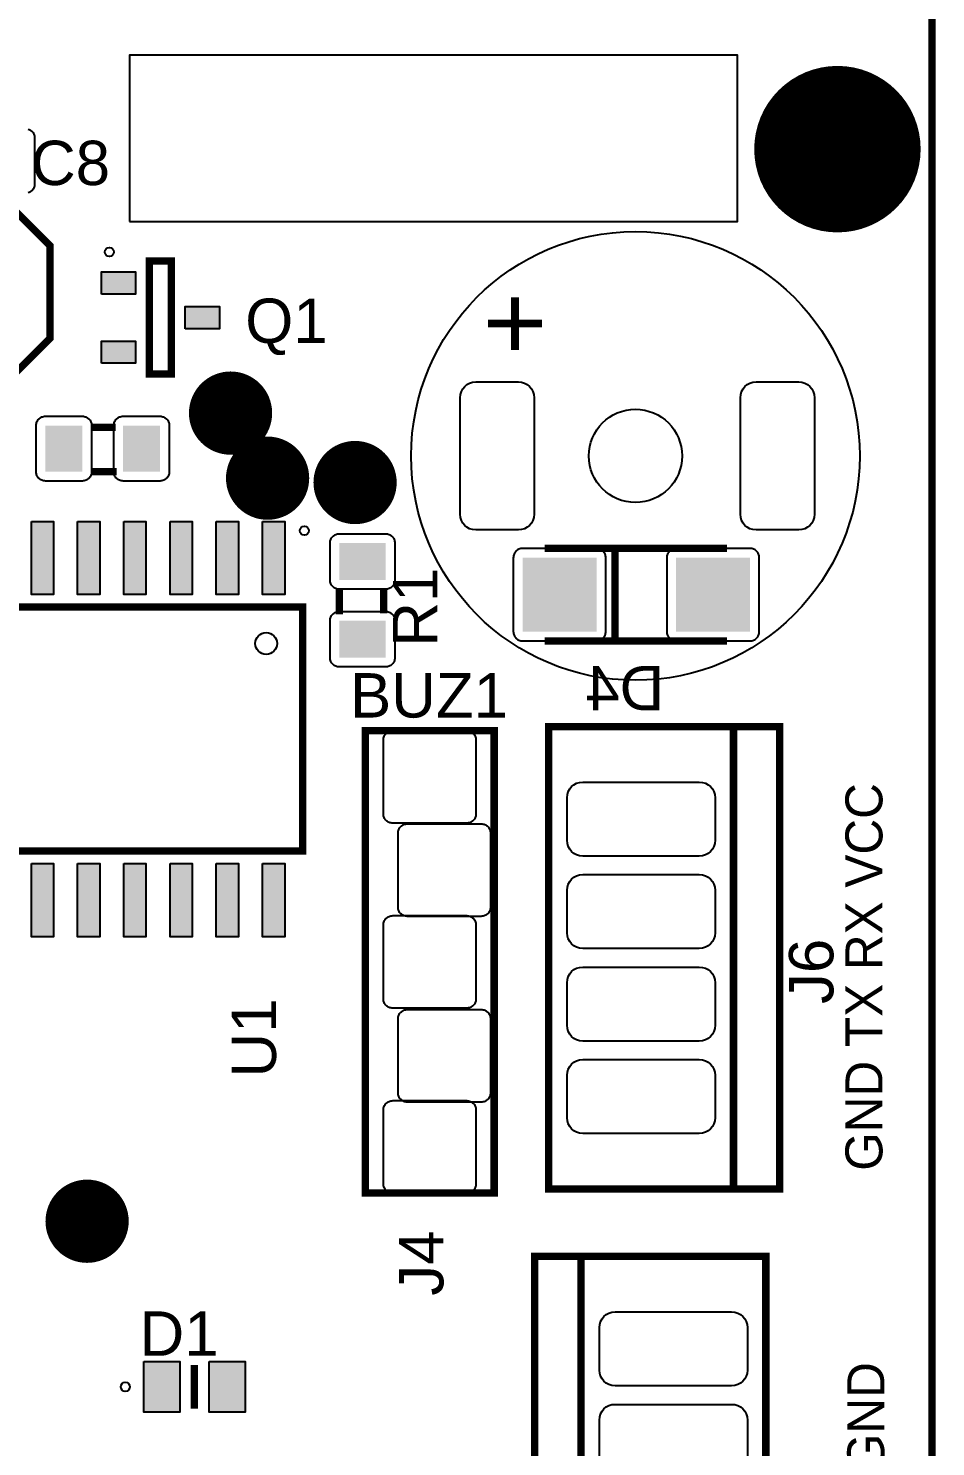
# Model space of a CAD drawing. Header units: inches. Extents: x -1.03 to 1.03, y -1.94 to 1.94.
# Drawn here: x 0.053 to 1.034, y -1.148 to 0.385 of the extents above; entities that cross this region are included whole.
import ezdxf

# ---------------------------------------------------------------- set-up
doc = ezdxf.new("R2010")
doc.units = ezdxf.units.IN
doc.layers.get('0').update_dxf_attribs({"linetype": 'CONTINUOUS'})

# ---------------------------------------------------------------- blocks, each defined once
blk = doc.blocks.new('RPAD')
blk.add_trace([(-0.5, -0.5), (-0.5, 0.5), (0.5, -0.5), (0.5, 0.5)])
blk = doc.blocks.new('EPAD')
at = {"const_width": 0.5}
blk.add_lwpolyline([(-0.25, 0, 1), (0.25, 0, 1)], format="xyb", close=True, dxfattribs=at)

msp = doc.modelspace()

# ---------------------------------------------------------------- linework, layer by layer
for points, const_width in [([(-1.02989, -1.934256), (1.02989, -1.934256), (1.02989, 1.934256), (-1.02989, 1.934256), (-1.02989, -1.934256)], 0.008), ([(-1.02989, -1.934256), (1.02989, -1.934256), (1.02989, 1.934256), (-1.02989, 1.934256), (-1.02989, -1.934256)], 0.008), ([(-1.02989, -1.934256), (1.02989, -1.934256), (1.02989, 1.934256), (-1.02989, 1.934256), (-1.02989, -1.934256)], 0.008), ([(0.026173, 0.000122), (-0.273827, 0.000122), (-0.323827, 0.050122), (-0.323827, 0.150122), (-0.273827, 0.200122), (0.026173, 0.200122), (0.076173, 0.150122), (0.076173, 0.050122), (0.026173, 0.000122)], 0.008), ([(0.026173, 0.000122), (-0.273827, 0.000122), (-0.323827, 0.050122), (-0.323827, 0.150122), (-0.273827, 0.200122), (0.026173, 0.200122), (0.076173, 0.150122), (0.076173, 0.050122), (0.026173, 0.000122)], 0.008), ([(0.026173, 0.000122), (-0.273827, 0.000122), (-0.323827, 0.050122), (-0.323827, 0.150122), (-0.273827, 0.200122), (0.026173, 0.200122), (0.076173, 0.150122), (0.076173, 0.050122), (0.026173, 0.000122)], 0.008), ([(0.183654, 0.011539), (0.207276, 0.011539), (0.207276, 0.133587), (0.183654, 0.133587), (0.183654, 0.011539)], 0.007874), ([(0.183654, 0.011539), (0.207276, 0.011539), (0.207276, 0.133587), (0.183654, 0.133587), (0.183654, 0.011539)], 0.007874), ([(0.183654, 0.011539), (0.207276, 0.011539), (0.207276, 0.133587), (0.183654, 0.133587), (0.183654, 0.011539)], 0.007874), ([(0.120134, -0.046169), (0.147134, -0.046169)], 0.008), ([(0.120134, -0.046169), (0.147134, -0.046169)], 0.008), ([(0.120134, -0.046169), (0.147134, -0.046169)], 0.008), ([(0.120134, -0.094169), (0.148134, -0.094169)], 0.008), ([(0.120134, -0.094169), (0.148134, -0.094169)], 0.008), ([(0.120134, -0.094169), (0.148134, -0.094169)], 0.008), ([(0.80815, -0.177043), (0.61115, -0.177043)], 0.008), ([(0.80815, -0.177043), (0.61115, -0.177043)], 0.008), ([(0.80815, -0.177043), (0.61115, -0.177043)], 0.008), ([(0.68715, -0.177043), (0.68715, -0.277043)], 0.008), ([(0.68715, -0.177043), (0.68715, -0.277043)], 0.008), ([(0.68715, -0.177043), (0.68715, -0.277043)], 0.008), ([(0.388969, -0.220217), (0.388969, -0.248217)], 0.008), ([(0.388969, -0.220217), (0.388969, -0.248217)], 0.008), ([(0.388969, -0.220217), (0.388969, -0.248217)], 0.008), ([(0.436969, -0.220217), (0.436969, -0.247217)], 0.008), ([(0.436969, -0.220217), (0.436969, -0.247217)], 0.008), ([(0.436969, -0.220217), (0.436969, -0.247217)], 0.008), ([(-0.363394, -0.240429), (-0.363394, -0.504209), (0.349205, -0.504209), (0.349205, -0.240429), (-0.363394, -0.240429)], 0.007874), ([(-0.363394, -0.240429), (-0.363394, -0.504209), (0.349205, -0.504209), (0.349205, -0.240429), (-0.363394, -0.240429)], 0.007874), ([(-0.363394, -0.240429), (-0.363394, -0.504209), (0.349205, -0.504209), (0.349205, -0.240429), (-0.363394, -0.240429)], 0.007874), ([(0.61115, -0.277043), (0.80815, -0.277043)], 0.008), ([(0.61115, -0.277043), (0.80815, -0.277043)], 0.008), ([(0.61115, -0.277043), (0.80815, -0.277043)], 0.008), ([(0.615299, -0.869634), (0.865299, -0.869634), (0.865299, -0.369634), (0.615299, -0.369634), (0.615299, -0.869634)], 0.008), ([(0.615299, -0.869634), (0.865299, -0.869634), (0.865299, -0.369634), (0.615299, -0.369634), (0.615299, -0.869634)], 0.008), ([(0.615299, -0.869634), (0.865299, -0.869634), (0.865299, -0.369634), (0.615299, -0.369634), (0.615299, -0.869634)], 0.008), ([(0.815299, -0.369634), (0.815299, -0.869634)], 0.008), ([(0.815299, -0.369634), (0.815299, -0.869634)], 0.008), ([(0.815299, -0.369634), (0.815299, -0.869634)], 0.008), ([(0.417055, -0.874083), (0.556425, -0.874083), (0.556425, -0.374083), (0.417055, -0.374083), (0.417055, -0.874083)], 0.008), ([(0.417055, -0.874083), (0.556425, -0.874083), (0.556425, -0.374083), (0.417055, -0.374083), (0.417055, -0.874083)], 0.008), ([(0.417055, -0.874083), (0.556425, -0.874083), (0.556425, -0.374083), (0.417055, -0.374083), (0.417055, -0.874083)], 0.008), ([(0.600268, -1.442469), (0.850268, -1.442469), (0.850268, -0.942469), (0.600268, -0.942469), (0.600268, -1.442469)], 0.008), ([(0.600268, -1.442469), (0.850268, -1.442469), (0.850268, -0.942469), (0.600268, -0.942469), (0.600268, -1.442469)], 0.008), ([(0.600268, -1.442469), (0.850268, -1.442469), (0.850268, -0.942469), (0.600268, -0.942469), (0.600268, -1.442469)], 0.008), ([(0.650268, -1.442469), (0.650268, -0.942469)], 0.008), ([(0.650268, -1.442469), (0.650268, -0.942469)], 0.008), ([(0.650268, -1.442469), (0.650268, -0.942469)], 0.008), ([(0.232323, -1.059894), (0.232323, -1.107138)], 0.007874), ([(0.232323, -1.059894), (0.232323, -1.107138)], 0.007874), ([(0.232323, -1.059894), (0.232323, -1.107138)], 0.007874)]:
    msp.add_lwpolyline(points, dxfattribs=dict(const_width=const_width))
for points in [[(0.162096, 0.176492), (0.819576, 0.176492), (0.819576, 0.356445), (0.162096, 0.356445), (0.162096, 0.176492)], [(0.052476, 0.276413), (0.0534, 0.276083), (0.054276, 0.275668), (0.0551, 0.275173), (0.055868, 0.274604), (0.056574, 0.273964), (0.057214, 0.273257), (0.057783, 0.27249), (0.058278, 0.271666), (0.058693, 0.27079), (0.059024, 0.269866), (0.059266, 0.268899), (0.059414, 0.267894), (0.059465, 0.266854), (0.059465, 0.216854), (0.059414, 0.215815), (0.059266, 0.21481), (0.059024, 0.213843), (0.058693, 0.212919), (0.058278, 0.212043), (0.057783, 0.211219), (0.057214, 0.210451), (0.056574, 0.209745), (0.055868, 0.209105), (0.0551, 0.208535), (0.054276, 0.208041), (0.0534, 0.207626), (0.052476, 0.207295)], [(0.670268, -1.165469), (0.670268, -1.119469), (0.670606, -1.115993), (0.671579, -1.112778), (0.673125, -1.109887), (0.675182, -1.107383), (0.677687, -1.105326), (0.680578, -1.10378), (0.683792, -1.102807), (0.687268, -1.102469), (0.813268, -1.102469), (0.816744, -1.102807), (0.819958, -1.10378), (0.822849, -1.105326), (0.825354, -1.107383), (0.82741, -1.109887), (0.828956, -1.112778), (0.82993, -1.115993), (0.830268, -1.119469), (0.830268, -1.165469)]]:
    msp.add_lwpolyline(points)
for points in [[(0.131689, 0.097965), (0.131689, 0.121965), (0.168689, 0.121965), (0.168689, 0.097965), (0.131689, 0.097965)], [(0.22224, 0.060563), (0.22224, 0.084563), (0.25924, 0.084563), (0.25924, 0.060563), (0.22224, 0.060563)], [(0.131689, 0.023161), (0.131689, 0.047161), (0.168689, 0.047161), (0.168689, 0.023161), (0.131689, 0.023161)], [(0.536638, 0.002957), (0.582638, 0.002957), (0.586114, 0.002619), (0.589328, 0.001645), (0.592219, 0.000099), (0.594724, -0.001957), (0.59678, -0.004462), (0.598326, -0.007353), (0.5993, -0.010567), (0.599638, -0.014043), (0.599638, -0.140043), (0.5993, -0.143519), (0.598326, -0.146733), (0.59678, -0.149624), (0.594724, -0.152129), (0.592219, -0.154186), (0.589328, -0.155732), (0.586114, -0.156705), (0.582638, -0.157043), (0.536638, -0.157043), (0.533162, -0.156705), (0.529948, -0.155732), (0.527057, -0.154186), (0.524552, -0.152129), (0.522495, -0.149624), (0.520949, -0.146733), (0.519976, -0.143519), (0.519638, -0.140043), (0.519638, -0.014043), (0.519976, -0.010567), (0.520949, -0.007353), (0.522495, -0.004462), (0.524552, -0.001957), (0.527057, 0.000099), (0.529948, 0.001645), (0.533162, 0.002619), (0.536638, 0.002957)], [(0.839787, 0.002957), (0.885787, 0.002957), (0.889263, 0.002619), (0.892478, 0.001645), (0.895369, 0.000099), (0.897873, -0.001957), (0.89993, -0.004462), (0.901476, -0.007353), (0.902449, -0.010567), (0.902787, -0.014043), (0.902787, -0.140043), (0.902449, -0.143519), (0.901476, -0.146733), (0.89993, -0.149624), (0.897873, -0.152129), (0.895369, -0.154186), (0.892478, -0.155732), (0.889263, -0.156705), (0.885787, -0.157043), (0.839787, -0.157043), (0.836311, -0.156705), (0.833097, -0.155732), (0.830206, -0.154186), (0.827702, -0.152129), (0.825645, -0.149624), (0.824099, -0.146733), (0.823126, -0.143519), (0.822787, -0.140043), (0.822787, -0.014043), (0.823126, -0.010567), (0.824099, -0.007353), (0.825645, -0.004462), (0.827702, -0.001957), (0.830206, 0.000099), (0.833097, 0.001645), (0.836311, 0.002619), (0.839787, 0.002957)], [(0.071134, -0.034169), (0.111134, -0.034169), (0.112173, -0.03422), (0.113178, -0.034368), (0.114145, -0.03461), (0.115069, -0.034941), (0.115946, -0.035356), (0.11677, -0.03585), (0.117537, -0.03642), (0.118243, -0.03706), (0.118883, -0.037766), (0.119453, -0.038533), (0.119947, -0.039357), (0.120362, -0.040234), (0.120693, -0.041158), (0.120935, -0.042125), (0.121083, -0.04313), (0.121134, -0.044169), (0.121134, -0.094169), (0.121083, -0.095209), (0.120935, -0.096214), (0.120693, -0.097181), (0.120362, -0.098105), (0.119947, -0.098981), (0.119453, -0.099805), (0.118883, -0.100572), (0.118243, -0.101279), (0.117537, -0.101919), (0.11677, -0.102488), (0.115946, -0.102983), (0.115069, -0.103398), (0.114145, -0.103728), (0.113178, -0.10397), (0.112173, -0.104119), (0.111134, -0.104169), (0.071134, -0.104169), (0.070094, -0.104119), (0.069089, -0.10397), (0.068122, -0.103728), (0.067198, -0.103398), (0.066322, -0.102983), (0.065498, -0.102488), (0.06473, -0.101919), (0.064024, -0.101279), (0.063384, -0.100572), (0.062815, -0.099805), (0.06232, -0.098981), (0.061906, -0.098105), (0.061575, -0.097181), (0.061333, -0.096214), (0.061184, -0.095209), (0.061134, -0.094169), (0.061134, -0.044169), (0.061184, -0.04313), (0.061333, -0.042125), (0.061575, -0.041158), (0.061906, -0.040234), (0.06232, -0.039357), (0.062815, -0.038533), (0.063384, -0.037766), (0.064024, -0.03706), (0.06473, -0.03642), (0.065498, -0.03585), (0.066322, -0.035356), (0.067198, -0.034941), (0.068122, -0.03461), (0.069089, -0.034368), (0.070094, -0.03422), (0.071134, -0.034169)], [(0.155134, -0.034169), (0.195134, -0.034169), (0.196173, -0.03422), (0.197178, -0.034368), (0.198145, -0.03461), (0.199069, -0.034941), (0.199946, -0.035356), (0.20077, -0.03585), (0.201537, -0.03642), (0.202243, -0.03706), (0.202883, -0.037766), (0.203453, -0.038533), (0.203947, -0.039357), (0.204362, -0.040234), (0.204693, -0.041158), (0.204935, -0.042125), (0.205083, -0.04313), (0.205134, -0.044169), (0.205134, -0.094169), (0.205083, -0.095209), (0.204935, -0.096214), (0.204693, -0.097181), (0.204362, -0.098105), (0.203947, -0.098981), (0.203453, -0.099805), (0.202883, -0.100572), (0.202243, -0.101279), (0.201537, -0.101919), (0.20077, -0.102488), (0.199946, -0.102983), (0.199069, -0.103398), (0.198145, -0.103728), (0.197178, -0.10397), (0.196173, -0.104119), (0.195134, -0.104169), (0.155134, -0.104169), (0.154094, -0.104119), (0.153089, -0.10397), (0.152122, -0.103728), (0.151198, -0.103398), (0.150322, -0.102983), (0.149498, -0.102488), (0.14873, -0.101919), (0.148024, -0.101279), (0.147384, -0.100572), (0.146815, -0.099805), (0.14632, -0.098981), (0.145906, -0.098105), (0.145575, -0.097181), (0.145333, -0.096214), (0.145184, -0.095209), (0.145134, -0.094169), (0.145134, -0.044169), (0.145184, -0.04313), (0.145333, -0.042125), (0.145575, -0.041158), (0.145906, -0.040234), (0.14632, -0.039357), (0.146815, -0.038533), (0.147384, -0.037766), (0.148024, -0.03706), (0.14873, -0.03642), (0.149498, -0.03585), (0.150322, -0.035356), (0.151198, -0.034941), (0.152122, -0.03461), (0.153089, -0.034368), (0.154094, -0.03422), (0.155134, -0.034169)], [(0.055906, -0.14778), (0.079906, -0.14778), (0.079906, -0.22678), (0.055906, -0.22678), (0.055906, -0.14778)], [(0.105906, -0.14778), (0.129906, -0.14778), (0.129906, -0.22678), (0.105906, -0.22678), (0.105906, -0.14778)], [(0.155906, -0.14778), (0.179906, -0.14778), (0.179906, -0.22678), (0.155906, -0.22678), (0.155906, -0.14778)], [(0.205906, -0.14778), (0.229906, -0.14778), (0.229906, -0.22678), (0.205906, -0.22678), (0.205906, -0.14778)], [(0.255906, -0.14778), (0.279906, -0.14778), (0.279906, -0.22678), (0.255906, -0.22678), (0.255906, -0.14778)], [(0.305906, -0.14778), (0.329906, -0.14778), (0.329906, -0.22678), (0.305906, -0.22678), (0.305906, -0.14778)], [(0.448969, -0.171217), (0.448969, -0.211217), (0.448918, -0.212256), (0.44877, -0.213261), (0.448528, -0.214228), (0.448197, -0.215152), (0.447782, -0.216028), (0.447287, -0.216852), (0.446718, -0.21762), (0.446078, -0.218326), (0.445372, -0.218966), (0.444604, -0.219535), (0.44378, -0.22003), (0.442904, -0.220445), (0.44198, -0.220776), (0.441013, -0.221018), (0.440008, -0.221166), (0.438969, -0.221217), (0.388969, -0.221217), (0.387929, -0.221166), (0.386924, -0.221018), (0.385957, -0.220776), (0.385033, -0.220445), (0.384157, -0.22003), (0.383333, -0.219535), (0.382565, -0.218966), (0.381859, -0.218326), (0.381219, -0.21762), (0.38065, -0.216852), (0.380155, -0.216028), (0.37974, -0.215152), (0.379409, -0.214228), (0.379167, -0.213261), (0.379019, -0.212256), (0.378969, -0.211217), (0.378969, -0.171217), (0.379019, -0.170177), (0.379167, -0.169172), (0.379409, -0.168205), (0.37974, -0.167281), (0.380155, -0.166405), (0.38065, -0.165581), (0.381219, -0.164813), (0.381859, -0.164107), (0.382565, -0.163467), (0.383333, -0.162898), (0.384157, -0.162403), (0.385033, -0.161988), (0.385957, -0.161657), (0.386924, -0.161415), (0.387929, -0.161267), (0.388969, -0.161217), (0.438969, -0.161217), (0.440008, -0.161267), (0.441013, -0.161415), (0.44198, -0.161657), (0.442904, -0.161988), (0.44378, -0.162403), (0.444604, -0.162898), (0.445372, -0.163467), (0.446078, -0.164107), (0.446718, -0.164813), (0.447287, -0.165581), (0.447782, -0.166405), (0.448197, -0.167281), (0.448528, -0.168205), (0.44877, -0.169172), (0.448918, -0.170177), (0.448969, -0.171217)], [(0.66715, -0.177043), (0.58715, -0.177043), (0.58611, -0.177094), (0.585105, -0.177242), (0.584138, -0.177484), (0.583214, -0.177815), (0.582338, -0.17823), (0.581514, -0.178724), (0.580746, -0.179294), (0.58004, -0.179934), (0.5794, -0.18064), (0.578831, -0.181407), (0.578336, -0.182231), (0.577921, -0.183108), (0.577591, -0.184032), (0.577348, -0.184999), (0.5772, -0.186004), (0.57715, -0.187043), (0.57715, -0.267043), (0.5772, -0.268083), (0.577348, -0.269088), (0.577591, -0.270055), (0.577921, -0.270979), (0.578336, -0.271855), (0.578831, -0.272679), (0.5794, -0.273446), (0.58004, -0.274153), (0.580746, -0.274793), (0.581514, -0.275362), (0.582338, -0.275857), (0.583214, -0.276272), (0.584138, -0.276602), (0.585105, -0.276844), (0.58611, -0.276993), (0.58715, -0.277043), (0.66715, -0.277043), (0.668189, -0.276993), (0.669194, -0.276844), (0.670161, -0.276602), (0.671085, -0.276272), (0.671961, -0.275857), (0.672785, -0.275362), (0.673553, -0.274793), (0.674259, -0.274153), (0.674899, -0.273446), (0.675469, -0.272679), (0.675963, -0.271855), (0.676378, -0.270979), (0.676709, -0.270055), (0.676951, -0.269088), (0.677099, -0.268083), (0.67715, -0.267043), (0.67715, -0.187043), (0.677099, -0.186004), (0.676951, -0.184999), (0.676709, -0.184032), (0.676378, -0.183108), (0.675963, -0.182231), (0.675469, -0.181407), (0.674899, -0.18064), (0.674259, -0.179934), (0.673553, -0.179294), (0.672785, -0.178724), (0.671961, -0.17823), (0.671085, -0.177815), (0.670161, -0.177484), (0.669194, -0.177242), (0.668189, -0.177094), (0.66715, -0.177043)], [(0.83315, -0.177043), (0.75315, -0.177043), (0.75211, -0.177094), (0.751105, -0.177242), (0.750138, -0.177484), (0.749214, -0.177815), (0.748338, -0.17823), (0.747514, -0.178724), (0.746746, -0.179294), (0.74604, -0.179934), (0.7454, -0.18064), (0.744831, -0.181407), (0.744336, -0.182231), (0.743921, -0.183108), (0.743591, -0.184032), (0.743348, -0.184999), (0.7432, -0.186004), (0.74315, -0.187043), (0.74315, -0.267043), (0.7432, -0.268083), (0.743348, -0.269088), (0.743591, -0.270055), (0.743921, -0.270979), (0.744336, -0.271855), (0.744831, -0.272679), (0.7454, -0.273446), (0.74604, -0.274153), (0.746746, -0.274793), (0.747514, -0.275362), (0.748338, -0.275857), (0.749214, -0.276272), (0.750138, -0.276602), (0.751105, -0.276844), (0.75211, -0.276993), (0.75315, -0.277043), (0.83315, -0.277043), (0.834189, -0.276993), (0.835194, -0.276844), (0.836161, -0.276602), (0.837085, -0.276272), (0.837961, -0.275857), (0.838785, -0.275362), (0.839553, -0.274793), (0.840259, -0.274153), (0.840899, -0.273446), (0.841469, -0.272679), (0.841963, -0.271855), (0.842378, -0.270979), (0.842709, -0.270055), (0.842951, -0.269088), (0.843099, -0.268083), (0.84315, -0.267043), (0.84315, -0.187043), (0.843099, -0.186004), (0.842951, -0.184999), (0.842709, -0.184032), (0.842378, -0.183108), (0.841963, -0.182231), (0.841469, -0.181407), (0.840899, -0.18064), (0.840259, -0.179934), (0.839553, -0.179294), (0.838785, -0.178724), (0.837961, -0.17823), (0.837085, -0.177815), (0.836161, -0.177484), (0.835194, -0.177242), (0.834189, -0.177094), (0.83315, -0.177043)], [(0.448969, -0.255217), (0.448969, -0.295217), (0.448918, -0.296256), (0.44877, -0.297261), (0.448528, -0.298228), (0.448197, -0.299152), (0.447782, -0.300028), (0.447287, -0.300852), (0.446718, -0.30162), (0.446078, -0.302326), (0.445372, -0.302966), (0.444604, -0.303535), (0.44378, -0.30403), (0.442904, -0.304445), (0.44198, -0.304776), (0.441013, -0.305018), (0.440008, -0.305166), (0.438969, -0.305217), (0.388969, -0.305217), (0.387929, -0.305166), (0.386924, -0.305018), (0.385957, -0.304776), (0.385033, -0.304445), (0.384157, -0.30403), (0.383333, -0.303535), (0.382565, -0.302966), (0.381859, -0.302326), (0.381219, -0.30162), (0.38065, -0.300852), (0.380155, -0.300028), (0.37974, -0.299152), (0.379409, -0.298228), (0.379167, -0.297261), (0.379019, -0.296256), (0.378969, -0.295217), (0.378969, -0.255217), (0.379019, -0.254177), (0.379167, -0.253172), (0.379409, -0.252205), (0.37974, -0.251281), (0.380155, -0.250405), (0.38065, -0.249581), (0.381219, -0.248813), (0.381859, -0.248107), (0.382565, -0.247467), (0.383333, -0.246898), (0.384157, -0.246403), (0.385033, -0.245988), (0.385957, -0.245657), (0.386924, -0.245415), (0.387929, -0.245267), (0.388969, -0.245217), (0.438969, -0.245217), (0.440008, -0.245267), (0.441013, -0.245415), (0.44198, -0.245657), (0.442904, -0.245988), (0.44378, -0.246403), (0.444604, -0.246898), (0.445372, -0.247467), (0.446078, -0.248107), (0.446718, -0.248813), (0.447287, -0.249581), (0.447782, -0.250405), (0.448197, -0.251281), (0.448528, -0.252205), (0.44877, -0.253172), (0.448918, -0.254177), (0.448969, -0.255217)], [(0.43674, -0.464083), (0.43674, -0.384083), (0.436791, -0.383043), (0.436939, -0.382038), (0.437181, -0.381071), (0.437512, -0.380147), (0.437926, -0.379271), (0.438421, -0.378447), (0.438991, -0.377679), (0.439631, -0.376973), (0.440337, -0.376333), (0.441104, -0.375764), (0.441928, -0.375269), (0.442805, -0.374854), (0.443729, -0.374524), (0.444696, -0.374281), (0.445701, -0.374133), (0.44674, -0.374083), (0.52674, -0.374083), (0.52778, -0.374133), (0.528785, -0.374281), (0.529752, -0.374524), (0.530676, -0.374854), (0.531552, -0.375269), (0.532376, -0.375764), (0.533143, -0.376333), (0.53385, -0.376973), (0.53449, -0.377679), (0.535059, -0.378447), (0.535554, -0.379271), (0.535969, -0.380147), (0.536299, -0.381071), (0.536541, -0.382038), (0.53669, -0.383043), (0.53674, -0.384083), (0.53674, -0.464083), (0.53669, -0.465122), (0.536541, -0.466127), (0.536299, -0.467094), (0.535969, -0.468018), (0.535554, -0.468894), (0.535059, -0.469719), (0.53449, -0.470486), (0.53385, -0.471192), (0.533143, -0.471832), (0.532376, -0.472402), (0.531552, -0.472896), (0.530676, -0.473311), (0.529752, -0.473642), (0.528785, -0.473884), (0.52778, -0.474032), (0.52674, -0.474083), (0.44674, -0.474083), (0.445701, -0.474032), (0.444696, -0.473884), (0.443729, -0.473642), (0.442805, -0.473311), (0.441928, -0.472896), (0.441104, -0.472402), (0.440337, -0.471832), (0.439631, -0.471192), (0.438991, -0.470486), (0.438421, -0.469719), (0.437926, -0.468894), (0.437512, -0.468018), (0.437181, -0.467094), (0.436939, -0.466127), (0.436791, -0.465122), (0.43674, -0.464083)], [(0.795299, -0.446634), (0.795299, -0.492634), (0.794961, -0.49611), (0.793988, -0.499324), (0.792442, -0.502215), (0.790385, -0.50472), (0.78788, -0.506776), (0.784989, -0.508322), (0.781775, -0.509296), (0.778299, -0.509634), (0.652299, -0.509634), (0.648823, -0.509296), (0.645609, -0.508322), (0.642718, -0.506776), (0.640213, -0.50472), (0.638157, -0.502215), (0.636611, -0.499324), (0.635637, -0.49611), (0.635299, -0.492634), (0.635299, -0.446634), (0.635637, -0.443158), (0.636611, -0.439944), (0.638157, -0.437053), (0.640213, -0.434548), (0.642718, -0.432491), (0.645609, -0.430945), (0.648823, -0.429972), (0.652299, -0.429634), (0.778299, -0.429634), (0.781775, -0.429972), (0.784989, -0.430945), (0.78788, -0.432491), (0.790385, -0.434548), (0.792442, -0.437053), (0.793988, -0.439944), (0.794961, -0.443158), (0.795299, -0.446634)], [(0.452488, -0.56487), (0.452488, -0.48487), (0.452539, -0.483831), (0.452687, -0.482826), (0.452929, -0.481859), (0.45326, -0.480935), (0.453674, -0.480058), (0.454169, -0.479234), (0.454739, -0.478467), (0.455379, -0.477761), (0.456085, -0.47712), (0.456852, -0.476551), (0.457676, -0.476057), (0.458553, -0.475642), (0.459477, -0.475311), (0.460444, -0.475069), (0.461449, -0.47492), (0.462488, -0.47487), (0.542488, -0.47487), (0.543528, -0.47492), (0.544533, -0.475069), (0.5455, -0.475311), (0.546424, -0.475642), (0.5473, -0.476057), (0.548124, -0.476551), (0.548891, -0.47712), (0.549598, -0.477761), (0.550238, -0.478467), (0.550807, -0.479234), (0.551302, -0.480058), (0.551717, -0.480935), (0.552047, -0.481859), (0.552289, -0.482826), (0.552438, -0.483831), (0.552488, -0.48487), (0.552488, -0.56487), (0.552438, -0.565909), (0.552289, -0.566915), (0.552047, -0.567881), (0.551717, -0.568806), (0.551302, -0.569682), (0.550807, -0.570506), (0.550238, -0.571274), (0.549598, -0.57198), (0.548891, -0.57262), (0.548124, -0.573189), (0.5473, -0.573683), (0.546424, -0.574098), (0.5455, -0.574429), (0.544533, -0.574671), (0.543528, -0.57482), (0.542488, -0.57487), (0.462488, -0.57487), (0.461449, -0.57482), (0.460444, -0.574671), (0.459477, -0.574429), (0.458553, -0.574098), (0.457676, -0.573683), (0.456852, -0.573189), (0.456085, -0.57262), (0.455379, -0.57198), (0.454739, -0.571274), (0.454169, -0.570506), (0.453674, -0.569682), (0.45326, -0.568806), (0.452929, -0.567881), (0.452687, -0.566915), (0.452539, -0.565909), (0.452488, -0.56487)], [(0.055906, -0.517858), (0.079906, -0.517858), (0.079906, -0.596858), (0.055906, -0.596858), (0.055906, -0.517858)], [(0.105906, -0.517858), (0.129906, -0.517858), (0.129906, -0.596858), (0.105906, -0.596858), (0.105906, -0.517858)], [(0.155906, -0.517858), (0.179906, -0.517858), (0.179906, -0.596858), (0.155906, -0.596858), (0.155906, -0.517858)], [(0.205906, -0.517858), (0.229906, -0.517858), (0.229906, -0.596858), (0.205906, -0.596858), (0.205906, -0.517858)], [(0.255906, -0.517858), (0.279906, -0.517858), (0.279906, -0.596858), (0.255906, -0.596858), (0.255906, -0.517858)], [(0.305906, -0.517858), (0.329906, -0.517858), (0.329906, -0.596858), (0.305906, -0.596858), (0.305906, -0.517858)], [(0.795299, -0.546634), (0.795299, -0.592634), (0.794961, -0.59611), (0.793988, -0.599324), (0.792442, -0.602215), (0.790385, -0.60472), (0.78788, -0.606776), (0.784989, -0.608322), (0.781775, -0.609296), (0.778299, -0.609634), (0.652299, -0.609634), (0.648823, -0.609296), (0.645609, -0.608322), (0.642718, -0.606776), (0.640213, -0.60472), (0.638157, -0.602215), (0.636611, -0.599324), (0.635637, -0.59611), (0.635299, -0.592634), (0.635299, -0.546634), (0.635637, -0.543158), (0.636611, -0.539944), (0.638157, -0.537053), (0.640213, -0.534548), (0.642718, -0.532491), (0.645609, -0.530945), (0.648823, -0.529972), (0.652299, -0.529634), (0.778299, -0.529634), (0.781775, -0.529972), (0.784989, -0.530945), (0.78788, -0.532491), (0.790385, -0.534548), (0.792442, -0.537053), (0.793988, -0.539944), (0.794961, -0.543158), (0.795299, -0.546634)], [(0.43674, -0.664083), (0.43674, -0.584083), (0.436791, -0.583043), (0.436939, -0.582038), (0.437181, -0.581071), (0.437512, -0.580147), (0.437926, -0.579271), (0.438421, -0.578447), (0.438991, -0.577679), (0.439631, -0.576973), (0.440337, -0.576333), (0.441104, -0.575764), (0.441928, -0.575269), (0.442805, -0.574854), (0.443729, -0.574524), (0.444696, -0.574281), (0.445701, -0.574133), (0.44674, -0.574083), (0.52674, -0.574083), (0.52778, -0.574133), (0.528785, -0.574281), (0.529752, -0.574524), (0.530676, -0.574854), (0.531552, -0.575269), (0.532376, -0.575764), (0.533143, -0.576333), (0.53385, -0.576973), (0.53449, -0.577679), (0.535059, -0.578447), (0.535554, -0.579271), (0.535969, -0.580147), (0.536299, -0.581071), (0.536541, -0.582038), (0.53669, -0.583043), (0.53674, -0.584083), (0.53674, -0.664083), (0.53669, -0.665122), (0.536541, -0.666127), (0.536299, -0.667094), (0.535969, -0.668018), (0.535554, -0.668894), (0.535059, -0.669719), (0.53449, -0.670486), (0.53385, -0.671192), (0.533143, -0.671832), (0.532376, -0.672402), (0.531552, -0.672896), (0.530676, -0.673311), (0.529752, -0.673642), (0.528785, -0.673884), (0.52778, -0.674032), (0.52674, -0.674083), (0.44674, -0.674083), (0.445701, -0.674032), (0.444696, -0.673884), (0.443729, -0.673642), (0.442805, -0.673311), (0.441928, -0.672896), (0.441104, -0.672402), (0.440337, -0.671832), (0.439631, -0.671192), (0.438991, -0.670486), (0.438421, -0.669719), (0.437926, -0.668894), (0.437512, -0.668018), (0.437181, -0.667094), (0.436939, -0.666127), (0.436791, -0.665122), (0.43674, -0.664083)], [(0.795299, -0.646634), (0.795299, -0.692634), (0.794961, -0.69611), (0.793988, -0.699324), (0.792442, -0.702215), (0.790385, -0.70472), (0.78788, -0.706776), (0.784989, -0.708322), (0.781775, -0.709296), (0.778299, -0.709634), (0.652299, -0.709634), (0.648823, -0.709296), (0.645609, -0.708322), (0.642718, -0.706776), (0.640213, -0.70472), (0.638157, -0.702215), (0.636611, -0.699324), (0.635637, -0.69611), (0.635299, -0.692634), (0.635299, -0.646634), (0.635637, -0.643158), (0.636611, -0.639944), (0.638157, -0.637053), (0.640213, -0.634548), (0.642718, -0.632491), (0.645609, -0.630945), (0.648823, -0.629972), (0.652299, -0.629634), (0.778299, -0.629634), (0.781775, -0.629972), (0.784989, -0.630945), (0.78788, -0.632491), (0.790385, -0.634548), (0.792442, -0.637053), (0.793988, -0.639944), (0.794961, -0.643158), (0.795299, -0.646634)], [(0.452488, -0.765657), (0.452488, -0.685657), (0.452539, -0.684618), (0.452687, -0.683613), (0.452929, -0.682646), (0.45326, -0.681722), (0.453674, -0.680846), (0.454169, -0.680022), (0.454739, -0.679254), (0.455379, -0.678548), (0.456085, -0.677908), (0.456852, -0.677339), (0.457676, -0.676844), (0.458553, -0.676429), (0.459477, -0.676098), (0.460444, -0.675856), (0.461449, -0.675708), (0.462488, -0.675657), (0.542488, -0.675657), (0.543528, -0.675708), (0.544533, -0.675856), (0.5455, -0.676098), (0.546424, -0.676429), (0.5473, -0.676844), (0.548124, -0.677339), (0.548891, -0.677908), (0.549598, -0.678548), (0.550238, -0.679254), (0.550807, -0.680022), (0.551302, -0.680846), (0.551717, -0.681722), (0.552047, -0.682646), (0.552289, -0.683613), (0.552438, -0.684618), (0.552488, -0.685657), (0.552488, -0.765657), (0.552438, -0.766697), (0.552289, -0.767702), (0.552047, -0.768669), (0.551717, -0.769593), (0.551302, -0.770469), (0.550807, -0.771293), (0.550238, -0.772061), (0.549598, -0.772767), (0.548891, -0.773407), (0.548124, -0.773976), (0.5473, -0.774471), (0.546424, -0.774886), (0.5455, -0.775217), (0.544533, -0.775459), (0.543528, -0.775607), (0.542488, -0.775657), (0.462488, -0.775657), (0.461449, -0.775607), (0.460444, -0.775459), (0.459477, -0.775217), (0.458553, -0.774886), (0.457676, -0.774471), (0.456852, -0.773976), (0.456085, -0.773407), (0.455379, -0.772767), (0.454739, -0.772061), (0.454169, -0.771293), (0.453674, -0.770469), (0.45326, -0.769593), (0.452929, -0.768669), (0.452687, -0.767702), (0.452539, -0.766697), (0.452488, -0.765657)], [(0.795299, -0.746634), (0.795299, -0.792634), (0.794961, -0.79611), (0.793988, -0.799324), (0.792442, -0.802215), (0.790385, -0.80472), (0.78788, -0.806776), (0.784989, -0.808322), (0.781775, -0.809296), (0.778299, -0.809634), (0.652299, -0.809634), (0.648823, -0.809296), (0.645609, -0.808322), (0.642718, -0.806776), (0.640213, -0.80472), (0.638157, -0.802215), (0.636611, -0.799324), (0.635637, -0.79611), (0.635299, -0.792634), (0.635299, -0.746634), (0.635637, -0.743158), (0.636611, -0.739944), (0.638157, -0.737053), (0.640213, -0.734548), (0.642718, -0.732491), (0.645609, -0.730945), (0.648823, -0.729972), (0.652299, -0.729634), (0.778299, -0.729634), (0.781775, -0.729972), (0.784989, -0.730945), (0.78788, -0.732491), (0.790385, -0.734548), (0.792442, -0.737053), (0.793988, -0.739944), (0.794961, -0.743158), (0.795299, -0.746634)], [(0.43674, -0.864083), (0.43674, -0.784083), (0.436791, -0.783043), (0.436939, -0.782038), (0.437181, -0.781071), (0.437512, -0.780147), (0.437926, -0.779271), (0.438421, -0.778447), (0.438991, -0.777679), (0.439631, -0.776973), (0.440337, -0.776333), (0.441104, -0.775764), (0.441928, -0.775269), (0.442805, -0.774854), (0.443729, -0.774524), (0.444696, -0.774281), (0.445701, -0.774133), (0.44674, -0.774083), (0.52674, -0.774083), (0.52778, -0.774133), (0.528785, -0.774281), (0.529752, -0.774524), (0.530676, -0.774854), (0.531552, -0.775269), (0.532376, -0.775764), (0.533143, -0.776333), (0.53385, -0.776973), (0.53449, -0.777679), (0.535059, -0.778447), (0.535554, -0.779271), (0.535969, -0.780147), (0.536299, -0.781071), (0.536541, -0.782038), (0.53669, -0.783043), (0.53674, -0.784083), (0.53674, -0.864083), (0.53669, -0.865122), (0.536541, -0.866127), (0.536299, -0.867094), (0.535969, -0.868018), (0.535554, -0.868894), (0.535059, -0.869719), (0.53449, -0.870486), (0.53385, -0.871192), (0.533143, -0.871832), (0.532376, -0.872402), (0.531552, -0.872896), (0.530676, -0.873311), (0.529752, -0.873642), (0.528785, -0.873884), (0.52778, -0.874032), (0.52674, -0.874083), (0.44674, -0.874083), (0.445701, -0.874032), (0.444696, -0.873884), (0.443729, -0.873642), (0.442805, -0.873311), (0.441928, -0.872896), (0.441104, -0.872402), (0.440337, -0.871832), (0.439631, -0.871192), (0.438991, -0.870486), (0.438421, -0.869719), (0.437926, -0.868894), (0.437512, -0.868018), (0.437181, -0.867094), (0.436939, -0.866127), (0.436791, -0.865122), (0.43674, -0.864083)], [(0.670268, -1.065469), (0.670268, -1.019469), (0.670606, -1.015993), (0.671579, -1.012778), (0.673125, -1.009887), (0.675182, -1.007383), (0.677687, -1.005326), (0.680578, -1.00378), (0.683792, -1.002807), (0.687268, -1.002469), (0.813268, -1.002469), (0.816744, -1.002807), (0.819958, -1.00378), (0.822849, -1.005326), (0.825354, -1.007383), (0.82741, -1.009887), (0.828956, -1.012778), (0.82993, -1.015993), (0.830268, -1.019469), (0.830268, -1.065469), (0.82993, -1.068944), (0.828956, -1.072159), (0.82741, -1.07505), (0.825354, -1.077554), (0.822849, -1.079611), (0.819958, -1.081157), (0.816744, -1.08213), (0.813268, -1.082469), (0.687268, -1.082469), (0.683792, -1.08213), (0.680578, -1.081157), (0.677687, -1.079611), (0.675182, -1.077554), (0.673125, -1.07505), (0.671579, -1.072159), (0.670606, -1.068944), (0.670268, -1.065469)], [(0.17739, -1.056016), (0.21639, -1.056016), (0.21639, -1.111016), (0.17739, -1.111016), (0.17739, -1.056016)], [(0.248256, -1.056016), (0.287256, -1.056016), (0.287256, -1.111016), (0.248256, -1.111016), (0.248256, -1.056016)]]:
    msp.add_lwpolyline(points, close=True)
for centre, radius in [((0.709244, -0.077043), 0.242565), ((0.709244, -0.077043), 0.242565), ((0.709244, -0.077043), 0.242565), ((0.140346, 0.143429), 0.004921), ((0.140346, 0.143429), 0.004921), ((0.140346, 0.143429), 0.004921), ((0.709244, -0.077043), 0.050418), ((0.709244, -0.077043), 0.050418), ((0.709244, -0.077043), 0.050418), ((0.351173, -0.157752), 0.004921), ((0.351173, -0.157752), 0.004921), ((0.351173, -0.157752), 0.004921), ((0.309835, -0.279799), 0.011811), ((0.309835, -0.279799), 0.011811), ((0.309835, -0.279799), 0.011811), ((0.15752, -1.083516), 0.004921), ((0.15752, -1.083516), 0.004921), ((0.15752, -1.083516), 0.004921)]:
    msp.add_circle(centre, radius)

# ---------------------------------------------------------------- block references
for name, p, xscale, yscale in [('EPAD', (0.927685, 0.254657), 0.18, 0.18), ('EPAD', (0.271356, -0.030717), 0.09, 0.09), ('RPAD', (0.091134, -0.069169), 0.04, 0.05), ('RPAD', (0.175134, -0.069169), 0.04, 0.05), ('EPAD', (0.31141, -0.101088), 0.09, 0.09), ('EPAD', (0.40603, -0.10581), 0.09, 0.09), ('RPAD', (0.067906, -0.18728), 0.024, 0.079), ('RPAD', (0.117906, -0.18728), 0.024, 0.079), ('RPAD', (0.167906, -0.18728), 0.024, 0.079), ('RPAD', (0.217906, -0.18728), 0.024, 0.079), ('RPAD', (0.267906, -0.18728), 0.024, 0.079), ('RPAD', (0.317906, -0.18728), 0.024, 0.079), ('RPAD', (0.62715, -0.227043), 0.08, 0.08), ('RPAD', (0.79315, -0.227043), 0.08, 0.08), ('RPAD', (0.067906, -0.557358), 0.024, 0.079), ('RPAD', (0.117906, -0.557358), 0.024, 0.079), ('RPAD', (0.167906, -0.557358), 0.024, 0.079), ('RPAD', (0.217906, -0.557358), 0.024, 0.079), ('RPAD', (0.267906, -0.557358), 0.024, 0.079), ('RPAD', (0.317906, -0.557358), 0.024, 0.079), ('EPAD', (0.11621, -0.904504), 0.09, 0.09), ('RPAD', (0.19689, -1.083516), 0.039, 0.055), ('RPAD', (0.267756, -1.083516), 0.039, 0.055)]:
    msp.add_blockref(name, p, dxfattribs=dict(xscale=xscale, yscale=yscale))
for p, xscale, yscale, rotation in [((0.150189, 0.109965), 0.024, 0.037, 90), ((0.24074, 0.072563), 0.024, 0.037, 90), ((0.150189, 0.035161), 0.024, 0.037, 90), ((0.413969, -0.191217), 0.04, 0.05, -90), ((0.413969, -0.275217), 0.04, 0.05, -90)]:
    msp.add_blockref('RPAD', p, dxfattribs=dict(xscale=xscale, yscale=yscale, rotation=rotation))

# ---------------------------------------------------------------- texts
for s, height, width, p in [('C8', 0.048, 1.041667, (0.055575, 0.215799)), ('C8', 0.048, 1.041667, (0.055575, 0.215799)), ('C8', 0.048, 1.041667, (0.055575, 0.215799)), ('Q1', 0.048, 1.041667, (0.287197, 0.045098)), ('Q1', 0.048, 1.041667, (0.287197, 0.045098)), ('Q1', 0.048, 1.041667, (0.287197, 0.045098)), ('+', 0.08, 1.125, (0.54389, 0.027445)), ('+', 0.08, 1.125, (0.54389, 0.027445)), ('+', 0.08, 1.125, (0.54389, 0.027445)), ('BUZ1', 0.048, 1.041667, (0.400583, -0.359911)), ('BUZ1', 0.048, 1.041667, (0.400583, -0.359911)), ('BUZ1', 0.048, 1.041667, (0.400583, -0.359911)), ('D1', 0.048, 1.041667, (0.172972, -1.049957)), ('D1', 0.048, 1.041667, (0.172972, -1.049957)), ('D1', 0.048, 1.041667, (0.172972, -1.049957))]:
    msp.add_text(s, height=height, dxfattribs=dict(width=width)).set_placement(p)
at = {"width": 1.041667}
for s, p in [('R1', (0.494969, -0.283217)), ('R1', (0.494969, -0.283217)), ('R1', (0.494969, -0.283217)), ('J6', (0.923299, -0.669634)), ('J6', (0.923299, -0.669634)), ('J6', (0.923299, -0.669634)), ('U1', (0.320528, -0.749091)), ('U1', (0.320528, -0.749091)), ('U1', (0.320528, -0.749091)), ('J4', (0.501543, -0.985106)), ('J4', (0.501543, -0.985106)), ('J4', (0.501543, -0.985106))]:
    msp.add_text(s, height=0.048, rotation=90, dxfattribs=at).set_placement(p)
at = {"text_generation_flag": 2, "width": 1.041667}
msp.add_text('D4', height=0.048, dxfattribs=at).set_placement((0.740465, -0.352083))
msp.add_text('D4', height=0.048, dxfattribs=at).set_placement((0.740465, -0.352083))
msp.add_text('D4', height=0.048, dxfattribs=at).set_placement((0.740465, -0.352083))
for s, p in [('GND TX RX VCC', (0.976337, -0.849889)), ('GND TX RX VCC', (0.976337, -0.849889)), ('GND TX RX VCC', (0.976337, -0.849889)), ('VCC TX RX GND', (0.978361, -1.475873)), ('VCC TX RX GND', (0.978361, -1.475873)), ('VCC TX RX GND', (0.978361, -1.475873))]:
    msp.add_text(s, height=0.04, rotation=90).set_placement(p)

doc.saveas('drawing.dxf')
